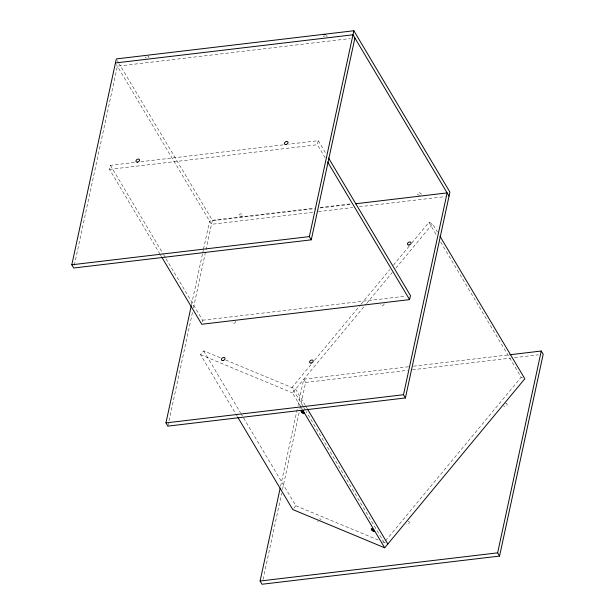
<?xml version="1.0" encoding="UTF-8"?>
<svg xmlns="http://www.w3.org/2000/svg" width="615" height="615" viewBox="0 0 615 615"><rect width="100%" height="100%" fill="white"/><g stroke="black" fill="none" stroke-linecap="round" stroke-linejoin="round"><path stroke-width="0.46" stroke-dasharray="3.08 2.31" d="M74.338 265.196L117.365 66.189L350.135 38.576M160.046 254.233L109.524 169.379L110.392 165.343L135.185 162.398M191.526 304.625L202.481 253.934M202.689 252.996L203.296 250.182M203.496 249.244L209.584 221.085L313.573 208.746M167.872 426.134L192.434 312.551M193.448 307.854L212.383 220.27L119.256 63.868M202.266 321.845L202.612 320.231L165.827 258.438M325.22 157.901L317.371 144.725L318.239 140.681L288.689 144.194M280.594 486.211L297.237 409.244M298.044 405.485L303.725 379.201L408.668 366.755M263.028 579.553L281.701 493.199M282.516 489.44L299.151 412.465M299.966 408.714L305.647 382.43L303.725 379.201M237.313 416.447L200.528 354.655L203.657 350.873L220.454 357.861M310.882 364.726L291.925 387.596L303.21 406.546M314.557 360.298L360.421 304.971M361.036 304.233L389.779 269.555M393.446 265.127L409.352 245.946M411.796 242.994L428.916 222.338L432.599 223.868L437.503 232.109M300.32 406.092L292.471 392.908L365.933 304.287M366.548 303.549L392.232 272.56M395.899 268.132L432.599 223.868M293.793 508.282L295.877 505.768L242.902 416.786M440.694 242.11L521.136 377.233L384.152 542.491L306.155 411.489M140.904 161.722L283.922 144.756M109.524 169.379L317.371 144.725M212.383 220.27L314.457 208.162M320.177 207.486L351.665 203.75M320.246 207.955L351.726 204.218M312.628 212.313L211.506 224.306L116.404 64.575M318.355 211.637L352.695 207.562M359.375 206.771L445.237 196.585M202.612 320.231L405.7 296.146M413.434 366.186L508.836 354.87M305.647 382.43L407.73 370.322M412.496 369.753L510.757 358.099M514.571 357.646L538.425 354.817M521.136 377.233L522.612 377.841M225.759 360.067L295.607 389.126L304.925 404.785M200.528 354.655L292.471 392.908M295.877 505.768L378.102 539.978M382.522 541.815L387.827 544.021M428.916 222.338L436.765 235.522M318.239 140.681L326.088 153.865M117.296 60.57L118.764 63.045M305.417 405.608L306.885 408.076M303.702 407.376L305.663 410.666M300.812 406.915L302.288 409.382M110.392 165.343L163.375 254.318M163.859 255.14L165.335 257.616M160.538 255.064L161.514 256.709M203.657 350.873L240.45 412.665M240.934 413.488L242.41 415.963M505.615 403.325A1.953 1.345 -30.8 0 1 506.737 405.377A1.953 1.345 -30.8 0 1 503.639 405.8M408.222 521.351A1.953 1.345 -30.8 0 1 409.021 523.227A1.953 1.345 -30.8 0 1 406.338 524.303M319.546 518.876A1.953 1.345 -30.8 0 1 321.061 519.76M318.116 521.812A1.953 1.345 -30.8 0 1 317.563 521.351M384.098 303.71A1.953 1.345 -30.8 0 1 382.246 305.801A1.953 1.345 -30.8 0 1 380.508 304.586M235.637 321.322A1.953 1.345 -30.8 0 1 233.777 323.413A1.953 1.345 -30.8 0 1 232.047 322.191M419.907 195.178A1.953 1.184 12.2 0 1 417.354 193.917A1.953 1.184 12.2 0 1 419.246 192.764A1.953 1.184 12.2 0 1 421.137 194.425M326.703 35.409A1.953 1.184 12.2 0 1 326.603 36.854M324.32 36.869A1.953 1.184 12.2 0 1 323.321 36.054M147.838 56.034A1.953 1.184 12.2 0 1 148.776 57.749M146.224 57.995A1.953 1.184 12.2 0 1 145.117 56.864M239.85 215.85A1.953 1.184 12.2 0 0 242.979 215.558A1.953 1.184 12.2 0 0 240.427 213.882A1.953 1.184 12.2 0 0 239.85 215.85"/><path stroke-width="0.92" d="M354.909 38.015L311.275 239.835L73.731 268.009L71.809 264.781L116.32 58.925L353.856 30.75L449.919 192.095L405.416 397.951L167.872 426.134L165.95 422.905L191.319 305.563M311.275 239.835L309.353 236.606L353.856 30.75M509.789 354.763L541.269 351.027L543.191 354.255L499.557 556.075L262.013 584.25L260.091 581.021L280.186 488.095M162.006 257.531L201.743 324.266L409.59 299.613L410.466 295.577L328.541 157.986M405.416 397.951L403.494 394.73L447.128 192.902L355.547 203.773M499.557 556.075L497.635 552.847L541.269 351.027M237.805 417.27L292.748 509.543L384.698 547.796L524.818 378.763L439.956 236.229M115.443 62.961L352.987 34.786L449.05 196.131M71.809 264.781L309.353 236.606M165.95 422.905L403.494 394.73M260.091 581.021L497.635 552.847M301.265 411.735L304.025 412.88M371.391 529.523L374.151 530.668M327.672 162.022L409.59 299.613M307.377 408.906L387.827 544.021M302.772 410.205L384.698 547.796M301.927 411.097L303.364 413.518M372.052 528.885L373.49 531.306M324.02 34.755A1.953 1.184 12.2 0 1 325.458 34.748M371.621 529.853A1.953 0.646 39.7 0 0 374.258 531.352A1.953 0.646 39.7 0 0 372.429 529.069A1.953 0.646 39.7 0 0 371.621 529.853M301.496 412.065A1.953 0.646 39.7 0 0 304.125 413.572A1.953 0.646 39.7 0 0 302.303 411.289A1.953 0.646 39.7 0 0 301.496 412.065M408.975 244.993A1.953 1.345 -30.8 0 0 410.958 242.518A1.953 1.345 -30.8 0 0 407.86 242.94A1.953 1.345 -30.8 0 0 408.975 244.993M311.129 363.035A1.953 1.345 -30.8 0 0 313.112 360.559A1.953 1.345 -30.8 0 0 310.014 360.99A1.953 1.345 -30.8 0 0 311.129 363.035M222.907 360.544A1.953 1.345 -30.8 0 0 224.89 358.068A1.953 1.345 -30.8 0 0 221.792 358.491A1.953 1.345 -30.8 0 0 222.907 360.544M285.944 144.502A1.953 1.345 -30.8 0 0 287.928 142.027A1.953 1.345 -30.8 0 0 284.83 142.449A1.953 1.345 -30.8 0 0 285.944 144.502M137.483 162.114A1.953 1.345 -30.8 0 0 139.459 159.639A1.953 1.345 -30.8 0 0 136.361 160.061A1.953 1.345 -30.8 0 0 137.483 162.114"/></g></svg>
